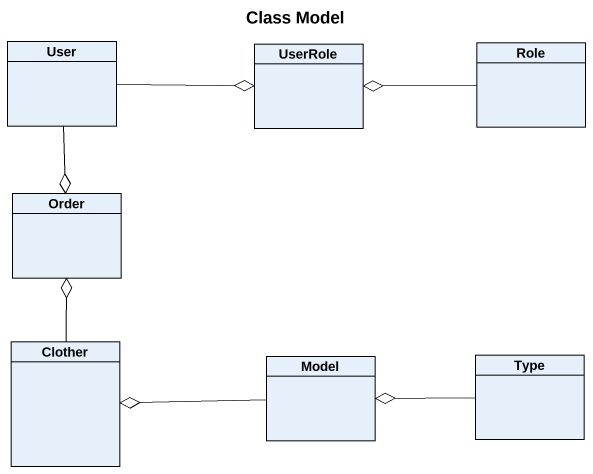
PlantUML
@startuml
title Class Model
hide circle
hide empty members
class User
class UserRole
class Role
class Order
class Clother
class Model
class Type
User -right-o UserRole
User --o Order
Role -left-o UserRole
Clother -up-o Order
Model -left-o Clother
Type -left-o Model
@enduml
